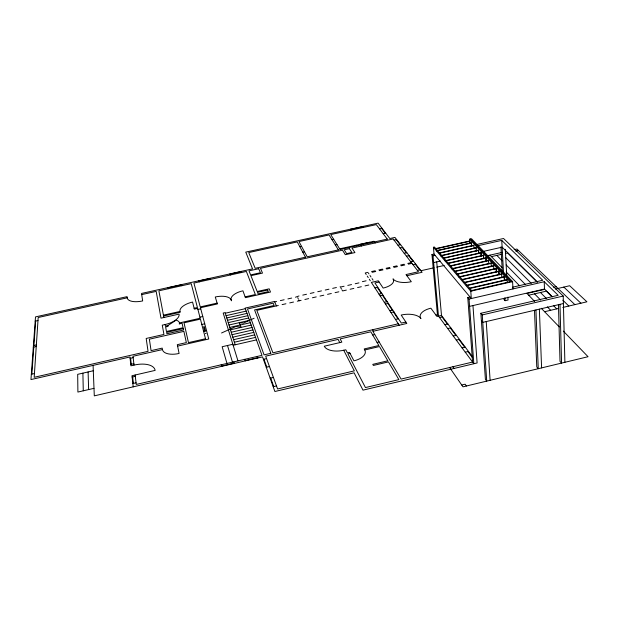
<?xml version="1.0" encoding="UTF-8"?>
<svg xmlns="http://www.w3.org/2000/svg" width="619" height="619" viewBox="0 0 619 619"><rect width="100%" height="100%" fill="white"/><g stroke="black" fill="none" stroke-linecap="round" stroke-linejoin="round"><path stroke-width="0.93" d="M31.855 374.139L33.797 347.066M33.913 345.441L35.662 321.044M141.72 294.605L156.181 291.402L161.002 318.166L179.077 314.104A15.622 7.01 -13.2 0 1 165.165 324.518L165.459 326.074L167.881 325.524L176.16 320.155A11.916 5.439 -13.2 0 1 179.479 322.909L179.672 323.799M221.548 332.991L235.769 326.553L240.984 327.025L239.244 322.669L243.437 323.079L254.115 318.243M461.735 385.018L465.124 384.206L466.386 386.008M273.188 386.697L276.492 385.923M462.099 347.932L465.287 347.182M465.264 352.203L468.482 351.437M350.06 353.41L347.955 353.906L365.442 387.571L398.868 379.609L388.469 361.891L373.381 365.45L372.777 364.351L387.834 360.8L379.47 346.547L364.792 349.975A15.343 7.9 -7.6 0 1 353.952 360.831L349.518 352.373L347.414 352.861L345.797 349.75L343.707 350.238A16.079 8.101 -8 0 1 324.263 346.214L341.843 342.137L340.164 338.903L370.82 331.799L378.867 345.518L364.22 348.938L364.792 349.975M563.406 303.534L482.75 322.375L481.396 320.727M544.596 311.713L558.462 308.463M562.787 307.457L586.913 301.809L569.666 285.738L555.491 289.019M270.155 378.201L273.405 377.435M453.27 336.04L456.389 335.312M456.296 340.117L459.437 339.382M439.529 317.532L442.546 316.835M263.415 359.329L266.565 358.602M372.684 334.98L374.727 334.5M480.886 313.276L482.247 314.909L486.727 381.111L485.397 379.323L480.886 313.276L558.176 295.302L544.225 281.73L469.047 299.054L467.771 297.53L470.03 297.012M482.247 314.909L563.213 296.06L564.884 362.293M444.837 324.673L447.893 323.969M266.247 367.26L269.435 366.518M377.072 342.462L379.153 341.982M447.73 328.573L450.802 327.853M512.478 287.231L542.724 280.268L501.746 240.389L477.775 245.766M132.141 377.064L135.313 376.329M93.995 388.337L77.893 392.059L77.692 374.333L93.299 370.758M395.464 319.435L398.466 318.739M132.845 383.548L136.056 382.805M469.581 306.351L544.48 289.019L552.427 296.872M544.534 289.406L526.986 293.468L534.654 301.414M553.696 287.286L556.195 286.705M398.296 323.791L272.917 352.815L256.808 310.351L278.295 305.492M405.855 322.042L401.321 323.087L374.921 282.953L379.099 282.009M435.954 315.079L437.447 314.731L473.829 363.74L469.047 299.054M221.548 366.1L234.175 363.175M245.194 360.622L257.752 357.712M472.374 356.645L441.494 315.427L436.983 316.471L430.87 308.2A15.901 7.699 -4.8 0 0 420.928 318.553A15.893 7.792 -5.8 0 0 401.182 315.048L406.807 323.466L372.855 331.327L401.089 379.083L472.583 362.061L467.771 297.53M503.866 299.356L505.089 300.695L508.044 300.014L507.889 297.143M528.688 295.232L546.298 291.147L551.792 296.586M232.017 334.701L252.923 329.935M130.098 358.347L133.162 357.65M463.778 282.504L501.444 273.908L501.939 277.529M464.993 282.597L501.738 274.209M384.314 302.304L387.215 301.639M232.798 337.185L253.798 332.388M466.269 285.374L504.16 276.708L504.655 280.361M385.451 304.053L388.361 303.387M466.54 285.692L504.462 277.018M233.58 339.692L254.68 334.864M130.756 364.405L133.859 363.693M133.209 386.844L131.994 375.733L155.145 370.394A20.605 10.074 -15 0 0 134.021 365.094L130.911 365.814L129.944 356.985L30.95 379.571L35.507 316.889L127.073 296.64L127.205 297.816A14.848 6.291 -13.4 0 0 142.656 300.927L141.542 293.437L252.544 268.886L245.758 252.119L378.07 223.134L389.831 238.532L394.937 237.402L422.088 272.29L406.884 275.726M469.72 288.075L506.915 279.556L507.363 282.388M234.377 342.23L255.577 337.37M469.078 288.624L507.232 279.881M232.837 344.272L222.159 346.725L226.964 363.454M233.139 345.255L256.475 339.893M471.585 290.551L509.994 281.73L469.465 239.213L471.516 238.756L512.594 281.583L512.973 288.934M471.91 290.93L434.453 247.035L433.416 247.267L470.773 291.185L512.594 281.583M389.792 310.723L392.74 310.042M390.968 312.525L393.932 311.844M374.967 287.943L377.783 287.309M228.241 322.631L248.66 318.004M455.081 271.145L490.913 263.021L491.409 266.58M454.392 271.664L491.192 263.315M228.984 324.998L249.496 320.34M203.566 331.258L206.522 330.585M457.426 273.892L493.498 265.698L493.993 269.265M456.76 274.403L493.784 265.992M229.734 327.389L250.339 322.708M379.021 294.172L381.877 293.522M458.896 276.871L496.113 268.398L496.608 271.981M31.337 374.255L34.432 373.551M459.159 277.173L496.399 268.692M230.485 329.803L251.19 325.091M380.12 295.859L382.983 295.209M462.261 279.448L498.767 271.13L499.254 274.743M231.251 332.241L252.057 327.497M462.525 279.765L499.053 271.432M162.457 349.565L162.201 348.11L151.082 350.64L149.365 339.189L183.882 331.366L186.358 342.601L177.313 344.659L179.092 353.464A15.521 7.397 -13.3 0 1 162.457 349.565L133.008 356.281L134.021 365.094M177.607 346.106L208.758 339.003L200.463 307.744L217.377 303.952L215.273 296.988A14.407 6.469 -11.6 0 1 231.15 299.975A14.33 6.438 -10.7 0 1 242.927 290.814L245.426 297.662L270.518 292.029L269.164 288.833L257.179 291.51L250.919 275.664L262.502 273.095L260.483 268.321L342.485 250.177L345.348 254.711L354.942 252.583L351.979 248.08L393.158 238.965L418.429 271.749L406.018 274.55L411.302 281.707A14.577 6.546 -6 0 1 393.019 278.86A14.585 6.608 -6.8 0 1 383.169 288.09L378.302 280.809L371.346 282.38L399.232 325.223M412.974 264.669L415.682 264.065M443.668 257.984L478.464 250.161L478.951 253.62M443.908 258.262L478.719 250.432M433.64 262.588L440.465 261.048M483.439 251.376L502.117 247.167L537.532 282.156M444.953 260.761L480.893 252.668L481.381 256.142M446.121 260.839L481.156 252.947M165.165 324.518L162.271 325.168L163.942 334.438L146.185 338.461L148.049 351.337L34.184 377.296L38.192 317.508L127.205 297.816M199.914 317.145L202.784 316.502M179.479 322.909L200.192 318.236L197.639 308.378L194.335 309.121L192.563 302.064A14.477 6.492 -12.3 0 0 179.982 311.45L163.424 315.164M299 295.959L295.441 297.221M302.761 295.108L306.513 294.265M310.258 293.421L314.003 292.57M317.748 291.727L321.485 290.884M325.223 290.04L328.952 289.205M332.682 288.361L336.403 287.518M362.394 281.66L366.092 280.825M274.689 301.902L276.585 301.468M280.361 300.617L284.136 299.766M287.905 298.915L291.673 298.064M344.087 286.249L340.365 287.084L340.125 286.682M347.801 285.405L351.522 284.57M355.229 283.734L358.943 282.891M225.293 313.214L245.341 308.688M448.133 263.16L483.354 255.214L483.841 258.711M179.185 323.907L182.087 323.25L183.077 327.73L166.465 331.482L165.621 326.964L168.051 326.422L167.881 325.524M417.384 270.395L420.131 269.768M447.452 263.655L483.625 255.492M420.881 270.735L433.95 267.787M436.751 267.153L444.225 265.466M487.176 255.771L502.063 252.405M514.149 249.681L516.935 249.047L574.865 304.625M226.059 315.659L246.2 311.109M450.423 265.791L485.845 257.79L486.333 261.295M491.409 256.622L501.351 254.378M505.862 253.357L507.665 252.954L537.021 281.978M515.766 251.121L518.459 250.509M450.671 266.085L486.116 258.077M282.109 304.625L285.916 303.767M289.715 302.908L293.514 302.049M297.313 301.19L301.105 300.331M304.888 299.48L308.68 298.621M312.456 297.762L316.239 296.911M320.015 296.06L323.783 295.209M327.552 294.35L331.32 293.499M335.08 292.648L338.841 291.804M346.346 290.102L342.593 290.953L342.028 289.971M350.099 289.259L353.844 288.408M357.589 287.564L361.326 286.721M365.063 285.877L368.792 285.026M226.778 317.957L247.012 313.384M201.802 324.441L204.719 323.783M451.8 268.669L488.368 260.39L488.886 263.949M452.087 269.01L488.685 260.731M227.506 320.286L247.832 315.682M404.207 253.303L406.853 252.714M435.536 248.621L469.597 241.008L470.053 243.638M435.799 248.923L469.883 241.302M406.428 256.181L409.089 255.585M437.138 250.463L471.338 242.803L471.825 246.207M436.441 250.943L471.593 243.074M437.447 314.731L431.969 254.541L434.035 254.076L471.307 298.536L470.773 291.185M439.289 252.931L473.682 245.225L474.169 248.652M476.638 244.528L503.541 238.501L563.213 296.06M194.126 308.277L197.422 307.542L191.225 283.649L158.882 290.806L163.865 317.524M217.13 303.117L200.239 306.908L193.909 283.053L246.37 271.447L255.353 294.551L245.132 296.841M439.521 253.21L473.937 245.495M163.578 316.015L180.168 312.293L179.982 311.45M33.418 345.557L36.359 344.891M431.969 254.541L433.021 255.809L435.095 255.345M197.91 309.43L200.742 308.796M410.668 261.682L413.36 261.079M441.463 255.446L476.057 247.685L476.545 251.113M33.302 347.174L36.25 346.508M367.957 272.368L365.225 272.979L366.224 274.519M371.593 271.548L375.222 270.735M378.851 269.915L382.48 269.103M386.101 268.29L389.722 267.478M393.344 266.665L396.957 265.853M400.57 265.04L404.176 264.228M407.782 263.423L411.387 262.611M440.767 255.933L476.321 247.948M372.104 272.314L375.741 271.493M379.377 270.681L383.006 269.861M386.635 269.048L390.264 268.236M393.885 267.416L397.506 266.603M401.127 265.791L404.741 264.978M408.354 264.166L411.96 263.361M394.055 240.133L396.624 239.568M35.198 321.145L37.991 320.526M397.994 245.24L400.586 244.66M400.129 248.01L402.737 247.422M379.517 228.844L382.016 228.303M299.851 246.726L301.546 246.354M331.993 239.661L333.68 239.29M383.161 233.665L385.691 233.108M302.768 252.15L304.486 251.771M335.305 244.977L337.015 244.598M339.676 248.838L373.977 241.255L375.191 242.942M356.265 245.271L356.312 245.844M360.343 244.366L369.675 242.308L370.03 242.81M168.144 287.75L181.591 284.779M199.016 280.925L209.702 278.565M230.106 274.047L240.714 271.702M350.555 229.347L362.951 226.631M563.832 287.084L580.893 303.217M562.826 300.192L568.83 306.041M505.63 257.558L531.264 283.309M540.433 292.508L546.546 298.644M553.34 305.461L556.736 308.873M496.833 255.399L502.171 260.839M506.172 264.917L525.508 284.632M534.561 293.87L540.604 300.029M547.312 306.869L550.67 310.289M489.977 255.136L502.148 267.748M506.18 271.919L519.596 285.823M541.285 308.277L559.305 326.948M563.313 331.095L588.05 356.714L462.989 386.829L449.618 367.524M470.494 238.988L511.472 281.846M396.199 239.661L400.153 244.753M402.304 247.523L406.412 252.807M408.648 255.686L412.912 261.179M415.233 264.166L419.667 269.876M381.598 228.388L385.266 233.201M442.043 316.951L447.382 324.085M450.292 327.977L455.87 335.436M458.919 339.506L464.753 347.305M467.941 351.569L472.39 357.511M362.842 226.477L363.515 227.413M452.907 366.742L454.091 368.444M350.447 229.185L351.097 230.136M360.289 244.281L361.45 245.983M368.46 273.134L368.963 273.9M369.984 275.447L371.013 277.01M372.042 278.581L373.079 280.159M377.311 287.417L381.397 293.63M382.503 295.317L386.728 301.755M387.873 303.496L392.245 310.158M393.436 311.961L397.963 318.855M367.237 276.066L368.251 277.629M369.28 279.2L370.309 280.786M372.499 329.765L373.365 331.211M340.829 287.897L341.471 289.011M339.777 342.617L338.113 339.382L265.675 356.157L277.598 388.972L354.331 370.874L343.707 350.238M297.716 297.623L298.257 298.768M298.729 299.758L299.209 300.764M276.391 305.918L274.511 301.476L245.132 308.107L261.992 355.345L136.25 384.445L135.159 374.998M240.644 271.517L241.062 272.623M263.942 359.213L266.781 367.137M270.696 378.07L273.737 386.566M230.044 273.869L230.43 274.975M257.303 356.428L257.844 357.975M231.15 299.975L231.429 300.795M244.776 359.329L245.279 360.885M235.174 344.783L225.107 312.618L223.196 313.052L237.975 360.9M209.64 278.38L209.98 279.494M233.781 361.875L234.253 363.438M227.506 345.495L232.473 362.177M198.962 280.74L199.272 281.869M221.184 364.784L221.617 366.363M205.469 331.026L204.301 326.608L203.574 326.778L204.727 331.196M206.073 333.339L205.33 333.509M181.545 284.593L181.816 285.73M168.105 287.564L168.345 288.709M130.609 358.231L131.274 364.282M132.667 376.94L133.387 383.424M433.021 255.809L438.484 316.123M436.728 261.891L441.494 315.427M433.416 247.267L434.035 254.076M471.399 243.592L471.57 245.936M472.962 305.569L477.11 362.958L362.997 390.148L354.107 372.808L274.898 391.502L262.541 356.884L94.297 395.866L93.082 365.396M469.465 239.213L469.775 243.515M480.893 252.668L481.056 255.067M485.845 257.79L486.008 260.204M483.354 255.214L483.516 257.62M478.464 250.161L478.564 251.747M486.24 321.563L490.109 380.298M496.113 268.398L496.322 271.687M498.767 271.13L498.968 274.441M504.16 276.708L504.361 280.043M501.746 240.389L503.549 272.979M504.926 297.832L505.089 300.695M500.933 246.896L502.319 271.695M505.313 249.349L506.76 276.113M534.483 310.274L536.774 366.966L538.251 368.707L535.93 309.957M539.373 309.152L541.594 367.903M544.225 281.73L544.48 289.019M88.107 371.949L88.633 389.575M559.978 304.331L561.565 363.09L560.017 361.38L558.439 304.68M82.9 373.141L83.271 390.813M270.836 353.294L264.073 354.857L247.492 308.958L273.149 303.171L274.124 305.5L254.571 309.918L270.836 353.294M205.508 338.74L188.47 342.624L184.021 322.816L200.424 319.118L205.508 338.74M183.278 328.635L166.635 332.395L166.89 333.773L183.58 329.997L183.278 328.635M267.656 290.04L257.496 292.315L258.131 293.924L268.321 291.642L267.656 290.04M258.719 268.716L249.016 270.859L250.618 274.921L260.413 272.747L258.719 268.716M349.387 248.652L344.21 249.797L346.648 253.62L351.871 252.459L349.387 248.652M305.469 257.187L255.183 268.306L248.714 252.567L297.275 241.928L305.469 257.187M338.384 249.906L307.21 256.8L298.954 241.557L329.068 234.965L338.384 249.906M387.27 239.096L340.102 249.527L330.732 234.593L376.313 224.612L387.27 239.096"/></g></svg>
